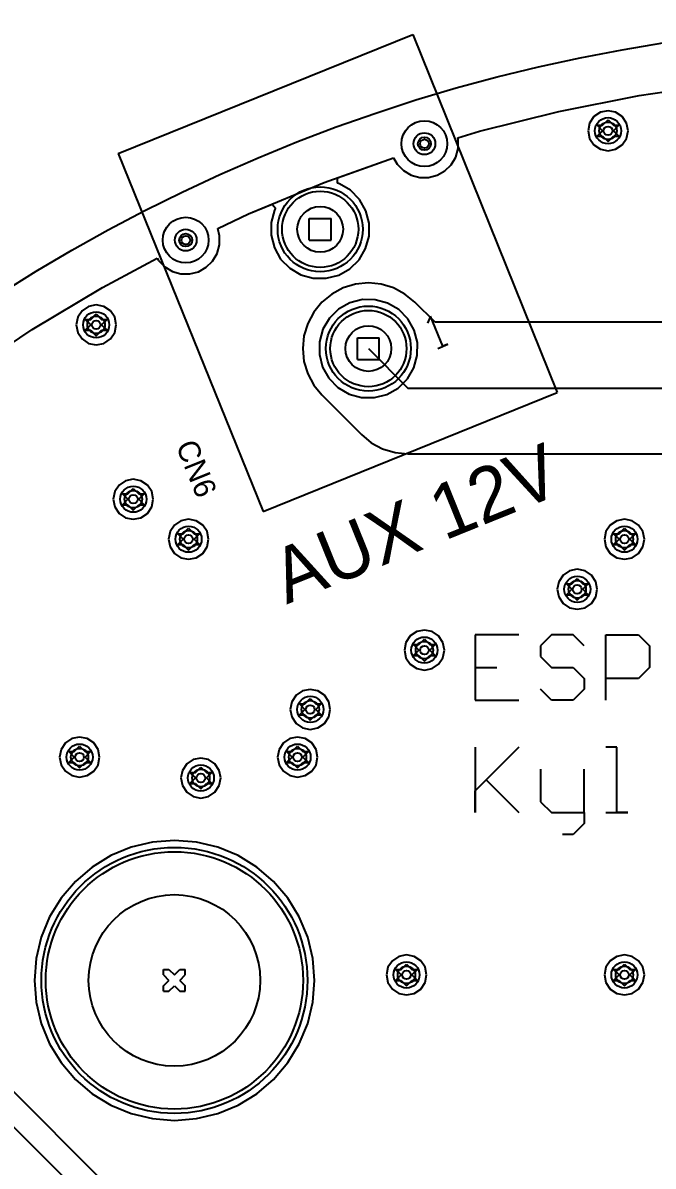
# Model space of a CAD drawing. Header units: millimetres. Extents: x 7.3 to 18.4, y 2.4 to 9.4.
# Drawn here: x 8.548 to 9.126, y 4.624 to 5.674 of the extents above; entities that cross this region are included whole.
import ezdxf

# ---------------------------------------------------------------- set-up
doc = ezdxf.new("R2010")
doc.units = ezdxf.units.MM
doc.header["$MEASUREMENT"] = 0
for name, color, linetype in [('BottomLayer', 5, 'Continuous'), ('BottomSolder', 6, 'Continuous'), ('DrillDrawing', 1, 'Continuous'), ('Mechanical1', 6, 'Continuous'), ('MidLayer1', 16, 'Continuous'), ('MidLayer2', 76, 'Continuous'), ('MultiLayer', 9, 'Continuous'), ('PadHoleLayer', 156, 'Continuous'), ('TopLayer', 1, 'Continuous'), ('TopOverlay', 2, 'Continuous'), ('TopSolder', 216, 'Continuous'), ('ViaHoleLayer', 16, 'Continuous')]:
    doc.layers.add(name, color=color, linetype=linetype)

msp = doc.modelspace()

# ---------------------------------------------------------------- linework, layer by layer
at = {"layer": 'BottomLayer'}
for p, q in [((9.1135, 5.6074), (9.1877, 5.6184)), ((9.0398, 5.5927), (9.1135, 5.6074)), ((8.967, 5.5745), (9.0398, 5.5927)), ((8.947, 5.5684), (8.967, 5.5745)), ((8.9474, 5.5669), (8.947, 5.5684)), ((8.9474, 5.5587), (8.9474, 5.5669)), ((8.9452, 5.5508), (8.9474, 5.5587)), ((8.8244, 5.5274), (8.8881, 5.5502)), ((8.8881, 5.5502), (8.8914, 5.5442)), ((8.8914, 5.5442), (8.8972, 5.5384)), ((8.9352, 5.5381), (8.941, 5.5438)), ((8.941, 5.5438), (8.9452, 5.5508)), ((8.8972, 5.5384), (8.9042, 5.5343)), ((8.9042, 5.5343), (8.9121, 5.5321)), ((8.9121, 5.5321), (8.9202, 5.532)), ((8.9202, 5.532), (8.9281, 5.5341)), ((8.9281, 5.5341), (8.9352, 5.5381)), ((8.755, 5.4986), (8.8244, 5.5274)), ((8.7267, 5.4852), (8.755, 5.4986)), ((8.7284, 5.4784), (8.7267, 5.4852)), ((8.7262, 5.4624), (8.7283, 5.4702)), ((8.7283, 5.4702), (8.7284, 5.4784)), ((8.6209, 5.4311), (8.6712, 5.458)), ((8.6712, 5.458), (8.6724, 5.4558)), ((8.722, 5.4553), (8.7262, 5.4624)), ((8.6724, 5.4558), (8.6781, 5.4499)), ((8.6781, 5.4499), (8.6852, 5.4458)), ((8.7091, 5.4456), (8.7162, 5.4496)), ((8.7162, 5.4496), (8.722, 5.4553)), ((8.6852, 5.4458), (8.693, 5.4436)), ((8.693, 5.4436), (8.7012, 5.4435)), ((8.7012, 5.4435), (8.7091, 5.4456)), ((8.5565, 5.3925), (8.6209, 5.4311)), ((8.848, 5.4171), (8.8377, 5.4112)), ((8.8595, 5.42), (8.848, 5.4171)), ((8.8713, 5.4199), (8.8595, 5.42)), ((8.8827, 5.4168), (8.8713, 5.4199)), ((8.8929, 5.4108), (8.8827, 5.4168)), ((8.8377, 5.4112), (8.8292, 5.4029)), ((8.9012, 5.4023), (8.8929, 5.4108)), ((8.8292, 5.4029), (8.8232, 5.3927)), ((8.9071, 5.392), (8.9012, 5.4023)), ((8.4941, 5.3508), (8.5565, 5.3925)), ((8.8232, 5.3927), (8.8201, 5.3813)), ((8.9101, 5.3805), (8.9071, 5.392)), ((8.8201, 5.3813), (8.82, 5.3695)), ((8.9099, 5.3687), (8.9101, 5.3805)), ((8.82, 5.3695), (8.8229, 5.358)), ((8.9068, 5.3573), (8.9099, 5.3687)), ((8.8229, 5.358), (8.8288, 5.3477)), ((8.9008, 5.3471), (8.9068, 5.3573)), ((8.8288, 5.3477), (8.8371, 5.3392)), ((8.8923, 5.3388), (8.9008, 5.3471)), ((8.8371, 5.3392), (8.8473, 5.3332)), ((8.8473, 5.3332), (8.8587, 5.3301)), ((8.8705, 5.33), (8.882, 5.3329)), ((8.882, 5.3329), (8.8923, 5.3388)), ((8.8587, 5.3301), (8.8705, 5.33)), ((8.687, 4.9235), (8.6669, 4.9219)), ((8.7072, 4.9219), (8.687, 4.9235)), ((8.6473, 4.9172), (8.6287, 4.9095)), ((8.6669, 4.9219), (8.6473, 4.9172)), ((8.7268, 4.9172), (8.7072, 4.9219)), ((8.7454, 4.9095), (8.7268, 4.9172)), ((8.6287, 4.9095), (8.6115, 4.899)), ((8.7626, 4.899), (8.7454, 4.9095)), ((8.6115, 4.899), (8.5962, 4.8859)), ((8.7779, 4.8859), (8.7626, 4.899)), ((8.5962, 4.8859), (8.5831, 4.8705)), ((8.791, 4.8705), (8.7779, 4.8859)), ((8.5831, 4.8705), (8.5725, 4.8533)), ((8.8015, 4.8533), (8.791, 4.8705)), ((8.5725, 4.8533), (8.5648, 4.8347)), ((8.8093, 4.8347), (8.8015, 4.8533)), ((8.5648, 4.8347), (8.5601, 4.8151)), ((8.814, 4.8151), (8.8093, 4.8347)), ((8.5601, 4.8151), (8.5585, 4.795)), ((8.8156, 4.795), (8.814, 4.8151)), ((8.5585, 4.795), (8.5601, 4.7749)), ((8.814, 4.7749), (8.8156, 4.795)), ((8.5601, 4.7749), (8.5648, 4.7553)), ((8.8093, 4.7553), (8.814, 4.7749)), ((8.5648, 4.7553), (8.5725, 4.7367)), ((8.8015, 4.7367), (8.8093, 4.7553)), ((8.5725, 4.7367), (8.5831, 4.7195)), ((8.791, 4.7195), (8.8015, 4.7367)), ((8.5831, 4.7195), (8.5962, 4.7041)), ((8.7779, 4.7041), (8.791, 4.7195)), ((8.5962, 4.7041), (8.6115, 4.691)), ((8.7626, 4.691), (8.7779, 4.7041)), ((8.6115, 4.691), (8.6287, 4.6805)), ((8.7454, 4.6805), (8.7626, 4.691)), ((8.6287, 4.6805), (8.6473, 4.6728)), ((8.6473, 4.6728), (8.6669, 4.6681)), ((8.7072, 4.6681), (8.7268, 4.6728)), ((8.7268, 4.6728), (8.7454, 4.6805)), ((8.6669, 4.6681), (8.687, 4.6665)), ((8.687, 4.6665), (8.7072, 4.6681))]:
    msp.add_line(p, q, dxfattribs=at)
for centre, radius in [((9.0849, 5.575), 0.008), ((8.8208, 5.4845), 0.035), ((8.865, 5.375), 0.035), ((8.6152, 5.3968), 0.008), ((8.6493, 5.2367), 0.008), ((8.7, 5.2), 0.008), ((9.1, 5.2), 0.008), ((9.0567, 5.154), 0.008), ((8.9164, 5.0982), 0.008), ((8.8117, 5.0438), 0.008), ((8.6, 5), 0.008), ((8.8, 5), 0.008), ((8.7113, 4.9808), 0.008), ((8.687, 4.795), 0.1181), ((8.9, 4.8), 0.008), ((9.1, 4.8), 0.008)]:
    msp.add_circle(centre, radius, dxfattribs=at)
at = {"layer": 'BottomSolder'}
for centre, radius in [((9.0849, 5.575), 0.012), ((8.9164, 5.5631), 0.004), ((8.8208, 5.4845), 0.039), ((8.6974, 5.4746), 0.004), ((8.6152, 5.3968), 0.012), ((8.865, 5.375), 0.039), ((8.6493, 5.2367), 0.012), ((8.7, 5.2), 0.012), ((9.1, 5.2), 0.012), ((9.0567, 5.154), 0.012), ((8.9164, 5.0982), 0.012), ((8.8117, 5.0438), 0.012), ((8.6, 5), 0.012), ((8.8, 5), 0.012), ((8.7113, 4.9808), 0.012), ((8.687, 4.795), 0.1221), ((8.9, 4.8), 0.012), ((9.1, 4.8), 0.012)]:
    msp.add_circle(centre, radius, dxfattribs=at)
at = {"layer": 'DrillDrawing'}
for p, q in [((9.0799, 5.58), (9.0849, 5.585)), ((9.0849, 5.585), (9.0899, 5.58)), ((9.0749, 5.58), (9.0799, 5.575)), ((9.0749, 5.58), (9.0799, 5.58)), ((9.0749, 5.57), (9.0799, 5.575)), ((9.0899, 5.58), (9.0949, 5.58)), ((9.0899, 5.575), (9.0949, 5.58)), ((9.0899, 5.575), (9.0949, 5.57)), ((9.0749, 5.57), (9.0799, 5.57)), ((9.0799, 5.57), (9.0849, 5.565)), ((9.0849, 5.565), (9.0899, 5.57)), ((9.0899, 5.57), (9.0949, 5.57)), ((8.8108, 5.4945), (8.8308, 5.4945)), ((8.8108, 5.4745), (8.8108, 5.4945)), ((8.8308, 5.4745), (8.8308, 5.4945)), ((8.8108, 5.4745), (8.8308, 5.4745)), ((8.6102, 5.4018), (8.6152, 5.4068)), ((8.6152, 5.4068), (8.6202, 5.4018)), ((8.6052, 5.4018), (8.6102, 5.3968)), ((8.6052, 5.4018), (8.6102, 5.4018)), ((8.6052, 5.3918), (8.6102, 5.3968)), ((8.6202, 5.4018), (8.6252, 5.4018)), ((8.6202, 5.3968), (8.6252, 5.4018)), ((8.6202, 5.3968), (8.6252, 5.3918)), ((8.6052, 5.3918), (8.6102, 5.3918)), ((8.6102, 5.3918), (8.6152, 5.3868)), ((8.6152, 5.3868), (8.6202, 5.3918)), ((8.6202, 5.3918), (8.6252, 5.3918)), ((8.855, 5.385), (8.875, 5.385)), ((8.855, 5.365), (8.855, 5.385)), ((8.875, 5.365), (8.875, 5.385)), ((8.855, 5.365), (8.875, 5.365)), ((8.6393, 5.2417), (8.6443, 5.2367)), ((8.6393, 5.2417), (8.6443, 5.2417)), ((8.6443, 5.2417), (8.6493, 5.2467)), ((8.6493, 5.2467), (8.6543, 5.2417)), ((8.6543, 5.2417), (8.6593, 5.2417)), ((8.6543, 5.2367), (8.6593, 5.2417)), ((8.6393, 5.2317), (8.6443, 5.2367)), ((8.6393, 5.2317), (8.6443, 5.2317)), ((8.6443, 5.2317), (8.6493, 5.2267)), ((8.6493, 5.2267), (8.6543, 5.2317)), ((8.6543, 5.2367), (8.6593, 5.2317)), ((8.6543, 5.2317), (8.6593, 5.2317)), ((8.695, 5.205), (8.7, 5.21)), ((8.7, 5.21), (8.705, 5.205)), ((9.095, 5.205), (9.1, 5.21)), ((9.1, 5.21), (9.105, 5.205)), ((8.69, 5.205), (8.695, 5.2)), ((8.69, 5.205), (8.695, 5.205)), ((8.69, 5.195), (8.695, 5.2)), ((8.705, 5.205), (8.71, 5.205)), ((8.705, 5.2), (8.71, 5.205)), ((8.705, 5.2), (8.71, 5.195)), ((9.09, 5.205), (9.095, 5.2)), ((9.09, 5.205), (9.095, 5.205)), ((9.09, 5.195), (9.095, 5.2)), ((9.105, 5.205), (9.11, 5.205)), ((9.105, 5.2), (9.11, 5.205)), ((9.105, 5.2), (9.11, 5.195)), ((8.69, 5.195), (8.695, 5.195)), ((8.695, 5.195), (8.7, 5.19)), ((8.7, 5.19), (8.705, 5.195)), ((8.705, 5.195), (8.71, 5.195)), ((9.09, 5.195), (9.095, 5.195)), ((9.095, 5.195), (9.1, 5.19)), ((9.1, 5.19), (9.105, 5.195)), ((9.105, 5.195), (9.11, 5.195)), ((9.0517, 5.159), (9.0567, 5.164)), ((9.0567, 5.164), (9.0617, 5.159)), ((9.0467, 5.159), (9.0517, 5.154)), ((9.0467, 5.159), (9.0517, 5.159)), ((9.0467, 5.149), (9.0517, 5.154)), ((9.0617, 5.159), (9.0667, 5.159)), ((9.0617, 5.154), (9.0667, 5.159)), ((9.0617, 5.154), (9.0667, 5.149)), ((9.0467, 5.149), (9.0517, 5.149)), ((9.0517, 5.149), (9.0567, 5.144)), ((9.0567, 5.144), (9.0617, 5.149)), ((9.0617, 5.149), (9.0667, 5.149)), ((8.9064, 5.1032), (8.9114, 5.0982)), ((8.9064, 5.1032), (8.9114, 5.1032)), ((8.9114, 5.1032), (8.9164, 5.1082)), ((8.9164, 5.1082), (8.9214, 5.1032)), ((8.9214, 5.1032), (8.9264, 5.1032)), ((8.9214, 5.0982), (8.9264, 5.1032)), ((8.9064, 5.0932), (8.9114, 5.0982)), ((8.9064, 5.0932), (8.9114, 5.0932)), ((8.9114, 5.0932), (8.9164, 5.0882)), ((8.9164, 5.0882), (8.9214, 5.0932)), ((8.9214, 5.0982), (8.9264, 5.0932)), ((8.9214, 5.0932), (8.9264, 5.0932)), ((8.8017, 5.0488), (8.8067, 5.0438)), ((8.8017, 5.0488), (8.8067, 5.0488)), ((8.8067, 5.0488), (8.8117, 5.0538)), ((8.8117, 5.0538), (8.8167, 5.0488)), ((8.8167, 5.0488), (8.8217, 5.0488)), ((8.8167, 5.0438), (8.8217, 5.0488)), ((8.8017, 5.0388), (8.8067, 5.0438)), ((8.8017, 5.0388), (8.8067, 5.0388)), ((8.8067, 5.0388), (8.8117, 5.0338)), ((8.8117, 5.0338), (8.8167, 5.0388)), ((8.8167, 5.0438), (8.8217, 5.0388)), ((8.8167, 5.0388), (8.8217, 5.0388)), ((8.595, 5.005), (8.6, 5.01)), ((8.6, 5.01), (8.605, 5.005)), ((8.795, 5.005), (8.8, 5.01)), ((8.8, 5.01), (8.805, 5.005)), ((8.59, 5.005), (8.595, 5)), ((8.59, 5.005), (8.595, 5.005)), ((8.59, 4.995), (8.595, 5)), ((8.605, 5.005), (8.61, 5.005)), ((8.605, 5), (8.61, 5.005)), ((8.605, 5), (8.61, 4.995)), ((8.79, 5.005), (8.795, 5)), ((8.79, 5.005), (8.795, 5.005)), ((8.79, 4.995), (8.795, 5)), ((8.805, 5.005), (8.81, 5.005)), ((8.805, 5), (8.81, 5.005)), ((8.805, 5), (8.81, 4.995)), ((8.59, 4.995), (8.595, 4.995)), ((8.595, 4.995), (8.6, 4.99)), ((8.6, 4.99), (8.605, 4.995)), ((8.605, 4.995), (8.61, 4.995)), ((8.7013, 4.9858), (8.7063, 4.9808)), ((8.7013, 4.9858), (8.7063, 4.9858)), ((8.7063, 4.9858), (8.7113, 4.9908)), ((8.7113, 4.9908), (8.7163, 4.9858)), ((8.7163, 4.9858), (8.7213, 4.9858)), ((8.7163, 4.9808), (8.7213, 4.9858)), ((8.79, 4.995), (8.795, 4.995)), ((8.795, 4.995), (8.8, 4.99)), ((8.8, 4.99), (8.805, 4.995)), ((8.805, 4.995), (8.81, 4.995)), ((8.7013, 4.9758), (8.7063, 4.9808)), ((8.7013, 4.9758), (8.7063, 4.9758)), ((8.7063, 4.9758), (8.7113, 4.9708)), ((8.7113, 4.9708), (8.7163, 4.9758)), ((8.7163, 4.9808), (8.7213, 4.9758)), ((8.7163, 4.9758), (8.7213, 4.9758)), ((8.895, 4.805), (8.9, 4.81)), ((8.9, 4.81), (8.905, 4.805)), ((9.095, 4.805), (9.1, 4.81)), ((9.1, 4.81), (9.105, 4.805)), ((8.677, 4.8), (8.677, 4.805)), ((8.677, 4.805), (8.682, 4.805)), ((8.677, 4.8), (8.682, 4.795)), ((8.682, 4.805), (8.687, 4.8)), ((8.687, 4.8), (8.692, 4.805)), ((8.692, 4.805), (8.697, 4.805)), ((8.692, 4.795), (8.697, 4.8)), ((8.697, 4.8), (8.697, 4.805)), ((8.89, 4.805), (8.895, 4.8)), ((8.89, 4.805), (8.895, 4.805)), ((8.89, 4.795), (8.895, 4.8)), ((8.905, 4.805), (8.91, 4.805)), ((8.905, 4.8), (8.91, 4.805)), ((8.905, 4.8), (8.91, 4.795)), ((9.09, 4.805), (9.095, 4.8)), ((9.09, 4.805), (9.095, 4.805)), ((9.09, 4.795), (9.095, 4.8)), ((9.105, 4.805), (9.11, 4.805)), ((9.105, 4.8), (9.11, 4.805)), ((9.105, 4.8), (9.11, 4.795)), ((8.677, 4.79), (8.682, 4.795)), ((8.677, 4.785), (8.677, 4.79)), ((8.682, 4.785), (8.687, 4.79)), ((8.687, 4.79), (8.692, 4.785)), ((8.692, 4.795), (8.697, 4.79)), ((8.697, 4.785), (8.697, 4.79)), ((8.89, 4.795), (8.895, 4.795)), ((8.895, 4.795), (8.9, 4.79)), ((8.9, 4.79), (8.905, 4.795)), ((8.905, 4.795), (8.91, 4.795)), ((9.09, 4.795), (9.095, 4.795)), ((9.095, 4.795), (9.1, 4.79)), ((9.1, 4.79), (9.105, 4.795)), ((9.105, 4.795), (9.11, 4.795)), ((8.677, 4.785), (8.682, 4.785)), ((8.692, 4.785), (8.697, 4.785))]:
    msp.add_line(p, q, dxfattribs=at)
for centre, radius in [((8.9164, 5.5631), 0.01), ((8.9164, 5.5631), 0.006), ((8.6974, 5.4746), 0.01), ((8.6974, 5.4746), 0.006)]:
    msp.add_circle(centre, radius, dxfattribs=at)
at = {"layer": 'Mechanical1'}
msp.add_circle((9.3768, 4.0992), 1.5748, dxfattribs=at)
at = {"layer": 'MidLayer1'}
for p, q in [((9.1135, 5.6074), (9.1877, 5.6184)), ((9.0398, 5.5927), (9.1135, 5.6074)), ((8.967, 5.5745), (9.0398, 5.5927)), ((8.947, 5.5684), (8.967, 5.5745)), ((8.9474, 5.5669), (8.947, 5.5684)), ((8.9474, 5.5587), (8.9474, 5.5669)), ((8.9452, 5.5508), (8.9474, 5.5587)), ((8.8244, 5.5274), (8.8881, 5.5502)), ((8.8881, 5.5502), (8.8914, 5.5442)), ((8.8914, 5.5442), (8.8972, 5.5384)), ((8.9352, 5.5381), (8.941, 5.5438)), ((8.941, 5.5438), (8.9452, 5.5508)), ((8.8972, 5.5384), (8.9042, 5.5343)), ((8.9042, 5.5343), (8.9121, 5.5321)), ((8.9121, 5.5321), (8.9202, 5.532)), ((8.9202, 5.532), (8.9281, 5.5341)), ((8.9281, 5.5341), (8.9352, 5.5381)), ((8.755, 5.4986), (8.8244, 5.5274)), ((8.7267, 5.4852), (8.755, 5.4986)), ((8.7284, 5.4784), (8.7267, 5.4852)), ((8.7262, 5.4624), (8.7283, 5.4702)), ((8.7283, 5.4702), (8.7284, 5.4784)), ((8.6209, 5.4311), (8.6712, 5.458)), ((8.6712, 5.458), (8.6724, 5.4558)), ((8.722, 5.4553), (8.7262, 5.4624)), ((8.6724, 5.4558), (8.6781, 5.4499)), ((8.6781, 5.4499), (8.6852, 5.4458)), ((8.7091, 5.4456), (8.7162, 5.4496)), ((8.7162, 5.4496), (8.722, 5.4553)), ((8.6852, 5.4458), (8.693, 5.4436)), ((8.693, 5.4436), (8.7012, 5.4435)), ((8.7012, 5.4435), (8.7091, 5.4456)), ((8.5565, 5.3925), (8.6209, 5.4311)), ((8.848, 5.4171), (8.8377, 5.4112)), ((8.8595, 5.42), (8.848, 5.4171)), ((8.8713, 5.4199), (8.8595, 5.42)), ((8.8827, 5.4168), (8.8713, 5.4199)), ((8.8929, 5.4108), (8.8827, 5.4168)), ((8.8377, 5.4112), (8.8292, 5.4029)), ((8.9012, 5.4023), (8.8929, 5.4108)), ((8.8292, 5.4029), (8.8232, 5.3927)), ((8.9071, 5.392), (8.9012, 5.4023)), ((8.4941, 5.3508), (8.5565, 5.3925)), ((8.8232, 5.3927), (8.8201, 5.3813)), ((8.9101, 5.3805), (8.9071, 5.392)), ((8.8201, 5.3813), (8.82, 5.3695)), ((8.9099, 5.3687), (8.9101, 5.3805)), ((8.82, 5.3695), (8.8229, 5.358)), ((8.9068, 5.3573), (8.9099, 5.3687)), ((8.8229, 5.358), (8.8288, 5.3477)), ((8.9008, 5.3471), (8.9068, 5.3573)), ((8.8288, 5.3477), (8.8371, 5.3392)), ((8.8923, 5.3388), (8.9008, 5.3471)), ((8.8371, 5.3392), (8.8473, 5.3332)), ((8.8473, 5.3332), (8.8587, 5.3301)), ((8.8705, 5.33), (8.882, 5.3329)), ((8.882, 5.3329), (8.8923, 5.3388)), ((8.8587, 5.3301), (8.8705, 5.33)), ((8.687, 4.9235), (8.6669, 4.9219)), ((8.7072, 4.9219), (8.687, 4.9235)), ((8.6473, 4.9172), (8.6287, 4.9095)), ((8.6669, 4.9219), (8.6473, 4.9172)), ((8.7268, 4.9172), (8.7072, 4.9219)), ((8.7454, 4.9095), (8.7268, 4.9172)), ((8.6287, 4.9095), (8.6115, 4.899)), ((8.7626, 4.899), (8.7454, 4.9095)), ((8.6115, 4.899), (8.5962, 4.8859)), ((8.7779, 4.8859), (8.7626, 4.899)), ((8.5962, 4.8859), (8.5831, 4.8705)), ((8.791, 4.8705), (8.7779, 4.8859)), ((8.5831, 4.8705), (8.5725, 4.8533)), ((8.8015, 4.8533), (8.791, 4.8705)), ((8.5725, 4.8533), (8.5648, 4.8347)), ((8.8093, 4.8347), (8.8015, 4.8533)), ((8.5648, 4.8347), (8.5601, 4.8151)), ((8.814, 4.8151), (8.8093, 4.8347)), ((8.5601, 4.8151), (8.5585, 4.795)), ((8.8156, 4.795), (8.814, 4.8151)), ((8.5585, 4.795), (8.5601, 4.7749)), ((8.814, 4.7749), (8.8156, 4.795)), ((8.5601, 4.7749), (8.5648, 4.7553)), ((8.8093, 4.7553), (8.814, 4.7749)), ((8.5648, 4.7553), (8.5725, 4.7367)), ((8.8015, 4.7367), (8.8093, 4.7553)), ((8.5725, 4.7367), (8.5831, 4.7195)), ((8.791, 4.7195), (8.8015, 4.7367)), ((8.5831, 4.7195), (8.5962, 4.7041)), ((8.7779, 4.7041), (8.791, 4.7195)), ((8.5962, 4.7041), (8.6115, 4.691)), ((8.7626, 4.691), (8.7779, 4.7041)), ((8.6115, 4.691), (8.6287, 4.6805)), ((8.7454, 4.6805), (8.7626, 4.691)), ((8.6287, 4.6805), (8.6473, 4.6728)), ((8.6473, 4.6728), (8.6669, 4.6681)), ((8.7072, 4.6681), (8.7268, 4.6728)), ((8.7268, 4.6728), (8.7454, 4.6805)), ((8.6669, 4.6681), (8.687, 4.6665)), ((8.687, 4.6665), (8.7072, 4.6681))]:
    msp.add_line(p, q, dxfattribs=at)
for centre, radius in [((9.0849, 5.575), 0.008), ((8.8208, 5.4845), 0.035), ((8.865, 5.375), 0.035), ((8.6152, 5.3968), 0.008), ((8.6493, 5.2367), 0.008), ((8.7, 5.2), 0.008), ((9.1, 5.2), 0.008), ((9.0567, 5.154), 0.008), ((8.9164, 5.0982), 0.008), ((8.8117, 5.0438), 0.008), ((8.6, 5), 0.008), ((8.8, 5), 0.008), ((8.7113, 4.9808), 0.008), ((8.687, 4.795), 0.1181), ((8.9, 4.8), 0.008), ((9.1, 4.8), 0.008)]:
    msp.add_circle(centre, radius, dxfattribs=at)
at = {"layer": 'MidLayer2'}
for p, q in [((9.1135, 5.6074), (9.1877, 5.6184)), ((9.0398, 5.5927), (9.1135, 5.6074)), ((8.967, 5.5745), (9.0398, 5.5927)), ((9.0719, 5.588), (9.068, 5.582)), ((9.0779, 5.592), (9.0719, 5.588)), ((9.0849, 5.5934), (9.0779, 5.592)), ((9.0919, 5.592), (9.0849, 5.5934)), ((9.0979, 5.588), (9.0919, 5.592)), ((9.1019, 5.582), (9.0979, 5.588)), ((8.947, 5.5684), (8.967, 5.5745)), ((9.068, 5.582), (9.0666, 5.575)), ((9.0666, 5.575), (9.068, 5.568)), ((9.1033, 5.575), (9.1019, 5.582)), ((9.1019, 5.568), (9.1033, 5.575)), ((8.9474, 5.5669), (8.947, 5.5684)), ((8.9474, 5.5587), (8.9474, 5.5669)), ((9.068, 5.568), (9.0719, 5.562)), ((9.0979, 5.562), (9.1019, 5.568)), ((8.9452, 5.5508), (8.9474, 5.5587)), ((9.0719, 5.562), (9.0779, 5.558)), ((9.0779, 5.558), (9.0849, 5.5566)), ((9.0849, 5.5566), (9.0919, 5.558)), ((9.0919, 5.558), (9.0979, 5.562)), ((8.8367, 5.5317), (8.8881, 5.5502)), ((8.8881, 5.5502), (8.8914, 5.5442)), ((8.8914, 5.5442), (8.8972, 5.5384)), ((8.9352, 5.5381), (8.941, 5.5438)), ((8.941, 5.5438), (8.9452, 5.5508)), ((8.8368, 5.5267), (8.8367, 5.5317)), ((8.8972, 5.5384), (8.9042, 5.5343)), ((8.9042, 5.5343), (8.9121, 5.5321)), ((8.9121, 5.5321), (8.9202, 5.532)), ((8.9202, 5.532), (8.9281, 5.5341)), ((8.9281, 5.5341), (8.9352, 5.5381)), ((8.8385, 5.5263), (8.8368, 5.5267)), ((8.8487, 5.5203), (8.8385, 5.5263)), ((8.857, 5.5118), (8.8487, 5.5203)), ((8.8628, 5.5015), (8.857, 5.5118)), ((8.755, 5.4986), (8.7766, 5.5076)), ((8.779, 5.5022), (8.7758, 5.4908)), ((8.7766, 5.5076), (8.7799, 5.5038)), ((8.7799, 5.5038), (8.779, 5.5022)), ((8.8658, 5.49), (8.8628, 5.5015)), ((8.7267, 5.4852), (8.755, 5.4986)), ((8.7758, 5.4908), (8.7757, 5.479)), ((8.8657, 5.4782), (8.8658, 5.49)), ((8.7284, 5.4784), (8.7267, 5.4852)), ((8.7757, 5.479), (8.7787, 5.4675)), ((8.7262, 5.4624), (8.7283, 5.4702)), ((8.7283, 5.4702), (8.7284, 5.4784)), ((8.8625, 5.4668), (8.8657, 5.4782)), ((8.6209, 5.4311), (8.6712, 5.458)), ((8.6712, 5.458), (8.6724, 5.4558)), ((8.722, 5.4553), (8.7262, 5.4624)), ((8.7787, 5.4675), (8.7845, 5.4572)), ((8.8565, 5.4566), (8.8625, 5.4668)), ((8.6724, 5.4558), (8.6781, 5.4499)), ((8.6781, 5.4499), (8.6852, 5.4458)), ((8.7091, 5.4456), (8.7162, 5.4496)), ((8.7162, 5.4496), (8.722, 5.4553)), ((8.7845, 5.4572), (8.7928, 5.4487)), ((8.7928, 5.4487), (8.803, 5.4427)), ((8.8378, 5.4424), (8.8481, 5.4483)), ((8.8481, 5.4483), (8.8565, 5.4566)), ((8.6852, 5.4458), (8.693, 5.4436)), ((8.693, 5.4436), (8.7012, 5.4435)), ((8.7012, 5.4435), (8.7091, 5.4456)), ((8.803, 5.4427), (8.8144, 5.4396)), ((8.8144, 5.4396), (8.8263, 5.4395)), ((8.8263, 5.4395), (8.8378, 5.4424)), ((8.5565, 5.3925), (8.6209, 5.4311)), ((8.848, 5.4171), (8.8377, 5.4112)), ((8.8595, 5.42), (8.848, 5.4171)), ((8.8713, 5.4199), (8.8595, 5.42)), ((8.8827, 5.4168), (8.8713, 5.4199)), ((8.8929, 5.4108), (8.8827, 5.4168)), ((8.6023, 5.4098), (8.5983, 5.4038)), ((8.6082, 5.4137), (8.6023, 5.4098)), ((8.6152, 5.4151), (8.6082, 5.4137)), ((8.6223, 5.4137), (8.6152, 5.4151)), ((8.6282, 5.4098), (8.6223, 5.4137)), ((8.6322, 5.4038), (8.6282, 5.4098)), ((8.8377, 5.4112), (8.8292, 5.4029)), ((8.9012, 5.4023), (8.8929, 5.4108)), ((8.5983, 5.4038), (8.5969, 5.3968)), ((8.5969, 5.3968), (8.5983, 5.3898)), ((8.6336, 5.3968), (8.6322, 5.4038)), ((8.6322, 5.3898), (8.6336, 5.3968)), ((8.8292, 5.4029), (8.8232, 5.3927)), ((8.9071, 5.392), (8.9012, 5.4023)), ((8.4941, 5.3508), (8.5565, 5.3925)), ((8.5983, 5.3898), (8.6023, 5.3838)), ((8.6282, 5.3838), (8.6322, 5.3898)), ((8.8232, 5.3927), (8.8201, 5.3813)), ((8.9101, 5.3805), (8.9071, 5.392)), ((8.6023, 5.3838), (8.6082, 5.3798)), ((8.6082, 5.3798), (8.6152, 5.3784)), ((8.6152, 5.3784), (8.6223, 5.3798)), ((8.6223, 5.3798), (8.6282, 5.3838)), ((8.8201, 5.3813), (8.82, 5.3695)), ((8.9099, 5.3687), (8.9101, 5.3805)), ((8.82, 5.3695), (8.8229, 5.358)), ((8.9068, 5.3573), (8.9099, 5.3687)), ((8.8229, 5.358), (8.8288, 5.3477)), ((8.9008, 5.3471), (8.9068, 5.3573)), ((8.8288, 5.3477), (8.8371, 5.3392)), ((8.8923, 5.3388), (8.9008, 5.3471)), ((8.8371, 5.3392), (8.8473, 5.3332)), ((8.8473, 5.3332), (8.8587, 5.3301)), ((8.8705, 5.33), (8.882, 5.3329)), ((8.882, 5.3329), (8.8923, 5.3388)), ((8.8587, 5.3301), (8.8705, 5.33)), ((8.6363, 5.2497), (8.6323, 5.2437)), ((8.6422, 5.2536), (8.6363, 5.2497)), ((8.6493, 5.255), (8.6422, 5.2536)), ((8.6563, 5.2536), (8.6493, 5.255)), ((8.6622, 5.2497), (8.6563, 5.2536)), ((8.6662, 5.2437), (8.6622, 5.2497)), ((8.6323, 5.2437), (8.6309, 5.2367)), ((8.6676, 5.2367), (8.6662, 5.2437)), ((8.6309, 5.2367), (8.6323, 5.2297)), ((8.6323, 5.2297), (8.6363, 5.2237)), ((8.6622, 5.2237), (8.6662, 5.2297)), ((8.6662, 5.2297), (8.6676, 5.2367)), ((8.6363, 5.2237), (8.6422, 5.2197)), ((8.6422, 5.2197), (8.6493, 5.2183)), ((8.6493, 5.2183), (8.6563, 5.2197)), ((8.6563, 5.2197), (8.6622, 5.2237)), ((8.693, 5.217), (8.687, 5.213)), ((8.7, 5.2184), (8.693, 5.217)), ((8.707, 5.217), (8.7, 5.2184)), ((8.713, 5.213), (8.707, 5.217)), ((9.093, 5.217), (9.087, 5.213)), ((9.1, 5.2184), (9.093, 5.217)), ((9.107, 5.217), (9.1, 5.2184)), ((9.113, 5.213), (9.107, 5.217)), ((8.683, 5.207), (8.6816, 5.2)), ((8.687, 5.213), (8.683, 5.207)), ((8.717, 5.207), (8.713, 5.213)), ((8.7184, 5.2), (8.717, 5.207)), ((9.083, 5.207), (9.0816, 5.2)), ((9.087, 5.213), (9.083, 5.207)), ((9.117, 5.207), (9.113, 5.213)), ((9.1184, 5.2), (9.117, 5.207)), ((8.6816, 5.2), (8.683, 5.193)), ((8.717, 5.193), (8.7184, 5.2)), ((9.0816, 5.2), (9.083, 5.193)), ((9.117, 5.193), (9.1184, 5.2)), ((8.683, 5.193), (8.687, 5.187)), ((8.687, 5.187), (8.693, 5.183)), ((8.707, 5.183), (8.713, 5.187)), ((8.713, 5.187), (8.717, 5.193)), ((9.083, 5.193), (9.087, 5.187)), ((9.087, 5.187), (9.093, 5.183)), ((9.107, 5.183), (9.113, 5.187)), ((9.113, 5.187), (9.117, 5.193)), ((8.693, 5.183), (8.7, 5.1816)), ((8.7, 5.1816), (8.707, 5.183)), ((9.093, 5.183), (9.1, 5.1816)), ((9.1, 5.1816), (9.107, 5.183)), ((9.0438, 5.167), (9.0398, 5.161)), ((9.0497, 5.171), (9.0438, 5.167)), ((9.0567, 5.1724), (9.0497, 5.171)), ((9.0638, 5.171), (9.0567, 5.1724)), ((9.0697, 5.167), (9.0638, 5.171)), ((9.0737, 5.161), (9.0697, 5.167)), ((9.0398, 5.161), (9.0384, 5.154)), ((9.0384, 5.154), (9.0398, 5.147)), ((9.0751, 5.154), (9.0737, 5.161)), ((9.0737, 5.147), (9.0751, 5.154)), ((9.0398, 5.147), (9.0438, 5.141)), ((9.0697, 5.141), (9.0737, 5.147)), ((9.0438, 5.141), (9.0497, 5.1371)), ((9.0497, 5.1371), (9.0567, 5.1357)), ((9.0567, 5.1357), (9.0638, 5.1371)), ((9.0638, 5.1371), (9.0697, 5.141)), ((8.9034, 5.1112), (8.8994, 5.1052)), ((8.9094, 5.1152), (8.9034, 5.1112)), ((8.9164, 5.1166), (8.9094, 5.1152)), ((8.9234, 5.1152), (8.9164, 5.1166)), ((8.9294, 5.1112), (8.9234, 5.1152)), ((8.9334, 5.1052), (8.9294, 5.1112)), ((8.8994, 5.1052), (8.8981, 5.0982)), ((8.9348, 5.0982), (8.9334, 5.1052)), ((8.8981, 5.0982), (8.8994, 5.0912)), ((8.8994, 5.0912), (8.9034, 5.0852)), ((8.9294, 5.0852), (8.9334, 5.0912)), ((8.9334, 5.0912), (8.9348, 5.0982)), ((8.9034, 5.0852), (8.9094, 5.0813)), ((8.9094, 5.0813), (8.9164, 5.0799)), ((8.9164, 5.0799), (8.9234, 5.0813)), ((8.9234, 5.0813), (8.9294, 5.0852)), ((8.8046, 5.0607), (8.7987, 5.0568)), ((8.8117, 5.0621), (8.8046, 5.0607)), ((8.8187, 5.0607), (8.8117, 5.0621)), ((8.8246, 5.0568), (8.8187, 5.0607)), ((8.7947, 5.0508), (8.7933, 5.0438)), ((8.7987, 5.0568), (8.7947, 5.0508)), ((8.8286, 5.0508), (8.8246, 5.0568)), ((8.83, 5.0438), (8.8286, 5.0508)), ((8.7933, 5.0438), (8.7947, 5.0368)), ((8.8286, 5.0368), (8.83, 5.0438)), ((8.7947, 5.0368), (8.7987, 5.0308)), ((8.7987, 5.0308), (8.8046, 5.0268)), ((8.8187, 5.0268), (8.8246, 5.0308)), ((8.8246, 5.0308), (8.8286, 5.0368)), ((8.593, 5.017), (8.587, 5.013)), ((8.6, 5.0184), (8.593, 5.017)), ((8.607, 5.017), (8.6, 5.0184)), ((8.613, 5.013), (8.607, 5.017)), ((8.793, 5.017), (8.787, 5.013)), ((8.8, 5.0184), (8.793, 5.017)), ((8.807, 5.017), (8.8, 5.0184)), ((8.8046, 5.0268), (8.8117, 5.0254)), ((8.813, 5.013), (8.807, 5.017)), ((8.8117, 5.0254), (8.8187, 5.0268)), ((8.583, 5.007), (8.5816, 5)), ((8.587, 5.013), (8.583, 5.007)), ((8.617, 5.007), (8.613, 5.013)), ((8.6184, 5), (8.617, 5.007)), ((8.783, 5.007), (8.7816, 5)), ((8.787, 5.013), (8.783, 5.007)), ((8.817, 5.007), (8.813, 5.013)), ((8.8184, 5), (8.817, 5.007)), ((8.5816, 5), (8.583, 4.993)), ((8.617, 4.993), (8.6184, 5)), ((8.7042, 4.9977), (8.6983, 4.9938)), ((8.7113, 4.9991), (8.7042, 4.9977)), ((8.7183, 4.9977), (8.7113, 4.9991)), ((8.7242, 4.9938), (8.7183, 4.9977)), ((8.7816, 5), (8.783, 4.993)), ((8.817, 4.993), (8.8184, 5)), ((8.583, 4.993), (8.587, 4.987)), ((8.587, 4.987), (8.593, 4.983)), ((8.607, 4.983), (8.613, 4.987)), ((8.613, 4.987), (8.617, 4.993)), ((8.6943, 4.9878), (8.6929, 4.9808)), ((8.6983, 4.9938), (8.6943, 4.9878)), ((8.7282, 4.9878), (8.7242, 4.9938)), ((8.7296, 4.9808), (8.7282, 4.9878)), ((8.783, 4.993), (8.787, 4.987)), ((8.787, 4.987), (8.793, 4.983)), ((8.807, 4.983), (8.813, 4.987)), ((8.813, 4.987), (8.817, 4.993)), ((8.593, 4.983), (8.6, 4.9816)), ((8.6, 4.9816), (8.607, 4.983)), ((8.6929, 4.9808), (8.6943, 4.9738)), ((8.7282, 4.9738), (8.7296, 4.9808)), ((8.793, 4.983), (8.8, 4.9816)), ((8.8, 4.9816), (8.807, 4.983)), ((8.6943, 4.9738), (8.6983, 4.9678)), ((8.6983, 4.9678), (8.7042, 4.9638)), ((8.7183, 4.9638), (8.7242, 4.9678)), ((8.7242, 4.9678), (8.7282, 4.9738)), ((8.7042, 4.9638), (8.7113, 4.9624)), ((8.7113, 4.9624), (8.7183, 4.9638)), ((8.687, 4.9235), (8.6669, 4.9219)), ((8.7072, 4.9219), (8.687, 4.9235)), ((8.6473, 4.9172), (8.6287, 4.9095)), ((8.6669, 4.9219), (8.6473, 4.9172)), ((8.7268, 4.9172), (8.7072, 4.9219)), ((8.7454, 4.9095), (8.7268, 4.9172)), ((8.6287, 4.9095), (8.6115, 4.899)), ((8.7626, 4.899), (8.7454, 4.9095)), ((8.6115, 4.899), (8.5962, 4.8859)), ((8.7779, 4.8859), (8.7626, 4.899)), ((8.5962, 4.8859), (8.5831, 4.8705)), ((8.791, 4.8705), (8.7779, 4.8859)), ((8.5831, 4.8705), (8.5725, 4.8533)), ((8.8015, 4.8533), (8.791, 4.8705)), ((8.5725, 4.8533), (8.5648, 4.8347)), ((8.8093, 4.8347), (8.8015, 4.8533)), ((8.5648, 4.8347), (8.5601, 4.8151)), ((8.814, 4.8151), (8.8093, 4.8347)), ((8.9, 4.8184), (8.893, 4.817)), ((8.907, 4.817), (8.9, 4.8184)), ((9.1, 4.8184), (9.093, 4.817)), ((9.107, 4.817), (9.1, 4.8184)), ((8.5601, 4.8151), (8.5585, 4.795)), ((8.8156, 4.795), (8.814, 4.8151)), ((8.883, 4.807), (8.8816, 4.8)), ((8.887, 4.813), (8.883, 4.807)), ((8.893, 4.817), (8.887, 4.813)), ((8.913, 4.813), (8.907, 4.817)), ((8.917, 4.807), (8.913, 4.813)), ((8.9184, 4.8), (8.917, 4.807)), ((9.083, 4.807), (9.0816, 4.8)), ((9.087, 4.813), (9.083, 4.807)), ((9.093, 4.817), (9.087, 4.813)), ((9.113, 4.813), (9.107, 4.817)), ((9.117, 4.807), (9.113, 4.813)), ((9.1184, 4.8), (9.117, 4.807)), ((8.8816, 4.8), (8.883, 4.793)), ((8.917, 4.793), (8.9184, 4.8)), ((9.0816, 4.8), (9.083, 4.793)), ((9.117, 4.793), (9.1184, 4.8)), ((8.5585, 4.795), (8.5601, 4.7749)), ((8.814, 4.7749), (8.8156, 4.795)), ((8.883, 4.793), (8.887, 4.787)), ((8.887, 4.787), (8.893, 4.783)), ((8.907, 4.783), (8.913, 4.787)), ((8.913, 4.787), (8.917, 4.793)), ((9.083, 4.793), (9.087, 4.787)), ((9.087, 4.787), (9.093, 4.783)), ((9.107, 4.783), (9.113, 4.787)), ((9.113, 4.787), (9.117, 4.793)), ((8.893, 4.783), (8.9, 4.7816)), ((8.9, 4.7816), (8.907, 4.783)), ((9.093, 4.783), (9.1, 4.7816)), ((9.1, 4.7816), (9.107, 4.783)), ((8.5601, 4.7749), (8.5648, 4.7553)), ((8.8093, 4.7553), (8.814, 4.7749)), ((8.5648, 4.7553), (8.5725, 4.7367)), ((8.8015, 4.7367), (8.8093, 4.7553)), ((8.5725, 4.7367), (8.5831, 4.7195)), ((8.791, 4.7195), (8.8015, 4.7367)), ((8.5831, 4.7195), (8.5962, 4.7041)), ((8.7779, 4.7041), (8.791, 4.7195)), ((8.5962, 4.7041), (8.6115, 4.691)), ((8.7626, 4.691), (8.7779, 4.7041)), ((8.6115, 4.691), (8.6287, 4.6805)), ((8.7454, 4.6805), (8.7626, 4.691)), ((8.6287, 4.6805), (8.6473, 4.6728)), ((8.6473, 4.6728), (8.6669, 4.6681)), ((8.7072, 4.6681), (8.7268, 4.6728)), ((8.7268, 4.6728), (8.7454, 4.6805)), ((8.6669, 4.6681), (8.687, 4.6665)), ((8.687, 4.6665), (8.7072, 4.6681))]:
    msp.add_line(p, q, dxfattribs=at)
for centre, radius in [((9.0849, 5.575), 0.008), ((8.8208, 5.4845), 0.035), ((8.865, 5.375), 0.035), ((8.6152, 5.3968), 0.008), ((8.6493, 5.2367), 0.008), ((8.7, 5.2), 0.008), ((9.1, 5.2), 0.008), ((9.0567, 5.154), 0.008), ((8.9164, 5.0982), 0.008), ((8.8117, 5.0438), 0.008), ((8.6, 5), 0.008), ((8.8, 5), 0.008), ((8.7113, 4.9808), 0.008), ((8.687, 4.795), 0.1181), ((8.9, 4.8), 0.008), ((9.1, 4.8), 0.008)]:
    msp.add_circle(centre, radius, dxfattribs=at)
at = {"layer": 'MultiLayer'}
for centre, radius in [((9.0849, 5.575), 0.008), ((8.8208, 5.4845), 0.035), ((8.865, 5.375), 0.035), ((8.6152, 5.3968), 0.008), ((8.6493, 5.2367), 0.008), ((8.7, 5.2), 0.008), ((9.1, 5.2), 0.008), ((9.0567, 5.154), 0.008), ((8.9164, 5.0982), 0.008), ((8.8117, 5.0438), 0.008), ((8.6, 5), 0.008), ((8.8, 5), 0.008), ((8.7113, 4.9808), 0.008), ((8.687, 4.795), 0.1181), ((8.9, 4.8), 0.008), ((9.1, 4.8), 0.008)]:
    msp.add_circle(centre, radius, dxfattribs=at)
at = {"layer": 'PadHoleLayer'}
for centre, radius in [((8.9164, 5.5631), 0.021), ((8.8208, 5.4845), 0.021), ((8.6974, 5.4746), 0.021), ((8.865, 5.375), 0.021), ((8.687, 4.795), 0.0787)]:
    msp.add_circle(centre, radius, dxfattribs=at)
at = {"layer": 'TopLayer'}
for p, q in [((9.1135, 5.6074), (9.1877, 5.6184)), ((9.0398, 5.5927), (9.1135, 5.6074)), ((8.967, 5.5745), (9.0398, 5.5927)), ((8.947, 5.5684), (8.967, 5.5745)), ((8.9474, 5.5669), (8.947, 5.5684)), ((8.9474, 5.5587), (8.9474, 5.5669)), ((8.9452, 5.5508), (8.9474, 5.5587)), ((8.8244, 5.5274), (8.8881, 5.5502)), ((8.8881, 5.5502), (8.8914, 5.5442)), ((8.8914, 5.5442), (8.8972, 5.5384)), ((8.9352, 5.5381), (8.941, 5.5438)), ((8.941, 5.5438), (8.9452, 5.5508)), ((8.8972, 5.5384), (8.9042, 5.5343)), ((8.9042, 5.5343), (8.9121, 5.5321)), ((8.9121, 5.5321), (8.9202, 5.532)), ((8.9202, 5.532), (8.9281, 5.5341)), ((8.9281, 5.5341), (8.9352, 5.5381)), ((8.755, 5.4986), (8.8244, 5.5274)), ((8.7267, 5.4852), (8.755, 5.4986)), ((8.7284, 5.4784), (8.7267, 5.4852)), ((8.7262, 5.4624), (8.7283, 5.4702)), ((8.7283, 5.4702), (8.7284, 5.4784)), ((8.6209, 5.4311), (8.6712, 5.458)), ((8.6712, 5.458), (8.6724, 5.4558)), ((8.722, 5.4553), (8.7262, 5.4624)), ((8.6724, 5.4558), (8.6781, 5.4499)), ((8.6781, 5.4499), (8.6852, 5.4458)), ((8.7091, 5.4456), (8.7162, 5.4496)), ((8.7162, 5.4496), (8.722, 5.4553)), ((8.6852, 5.4458), (8.693, 5.4436)), ((8.693, 5.4436), (8.7012, 5.4435)), ((8.7012, 5.4435), (8.7091, 5.4456)), ((8.5565, 5.3925), (8.6209, 5.4311)), ((8.8419, 5.4307), (8.8315, 5.4251)), ((8.8532, 5.4341), (8.8419, 5.4307)), ((8.865, 5.4353), (8.8532, 5.4341)), ((8.8768, 5.4341), (8.865, 5.4353)), ((8.8881, 5.4307), (8.8768, 5.4341)), ((8.8985, 5.4251), (8.8881, 5.4307)), ((8.8224, 5.4176), (8.8149, 5.4085)), ((8.8315, 5.4251), (8.8224, 5.4176)), ((8.9076, 5.4176), (8.8985, 5.4251)), ((8.9262, 5.3991), (8.9076, 5.4176)), ((8.8149, 5.4085), (8.8093, 5.3981)), ((8.8093, 5.3981), (8.8059, 5.3868)), ((9.2567, 5.3991), (8.9262, 5.3991)), ((8.4941, 5.3508), (8.5565, 5.3925)), ((8.8059, 5.3868), (8.8047, 5.375)), ((8.8047, 5.375), (8.8059, 5.3632)), ((8.865, 5.375), (8.9012, 5.3388)), ((8.8059, 5.3632), (8.8093, 5.3519)), ((8.8093, 5.3519), (8.8149, 5.3415)), ((8.8149, 5.3415), (8.8224, 5.3324)), ((8.8224, 5.3324), (8.8586, 5.2961)), ((8.9012, 5.3388), (9.375, 5.3388)), ((8.8586, 5.2961), (8.8677, 5.2886)), ((8.8677, 5.2886), (8.8781, 5.2831)), ((8.8781, 5.2831), (8.8895, 5.2796)), ((8.8895, 5.2796), (8.9012, 5.2785)), ((8.9012, 5.2785), (9.2587, 5.2785)), ((8.687, 4.9235), (8.6669, 4.9219)), ((8.7072, 4.9219), (8.687, 4.9235)), ((8.6473, 4.9172), (8.6287, 4.9095)), ((8.6669, 4.9219), (8.6473, 4.9172)), ((8.7268, 4.9172), (8.7072, 4.9219)), ((8.7454, 4.9095), (8.7268, 4.9172)), ((8.6287, 4.9095), (8.6115, 4.899)), ((8.7626, 4.899), (8.7454, 4.9095)), ((8.6115, 4.899), (8.5962, 4.8859)), ((8.7779, 4.8859), (8.7626, 4.899)), ((8.5962, 4.8859), (8.5831, 4.8705)), ((8.791, 4.8705), (8.7779, 4.8859)), ((8.5831, 4.8705), (8.5725, 4.8533)), ((8.8015, 4.8533), (8.791, 4.8705)), ((8.5725, 4.8533), (8.5648, 4.8347)), ((8.8093, 4.8347), (8.8015, 4.8533)), ((8.5648, 4.8347), (8.5601, 4.8151)), ((8.814, 4.8151), (8.8093, 4.8347)), ((8.5601, 4.8151), (8.5585, 4.795)), ((8.8156, 4.795), (8.814, 4.8151)), ((8.8418, 4.3905), (8.4465, 4.7858)), ((8.5585, 4.795), (8.5601, 4.7749)), ((8.814, 4.7749), (8.8156, 4.795)), ((8.4303, 4.7696), (8.8323, 4.3676)), ((8.5601, 4.7749), (8.5648, 4.7553)), ((8.8093, 4.7553), (8.814, 4.7749)), ((8.5648, 4.7553), (8.5725, 4.7367)), ((8.8015, 4.7367), (8.8093, 4.7553)), ((8.5725, 4.7367), (8.5831, 4.7195)), ((8.791, 4.7195), (8.8015, 4.7367)), ((8.5831, 4.7195), (8.5962, 4.7041)), ((8.7779, 4.7041), (8.791, 4.7195)), ((8.5962, 4.7041), (8.6115, 4.691)), ((8.7626, 4.691), (8.7779, 4.7041)), ((8.6115, 4.691), (8.6287, 4.6805)), ((8.7454, 4.6805), (8.7626, 4.691)), ((8.6287, 4.6805), (8.6473, 4.6728)), ((8.6473, 4.6728), (8.6669, 4.6681)), ((8.7072, 4.6681), (8.7268, 4.6728)), ((8.7268, 4.6728), (8.7454, 4.6805)), ((8.6669, 4.6681), (8.687, 4.6665)), ((8.687, 4.6665), (8.7072, 4.6681))]:
    msp.add_line(p, q, dxfattribs=at)
for centre, radius in [((9.0849, 5.575), 0.008), ((8.8208, 5.4845), 0.035), ((8.865, 5.375), 0.035), ((8.6152, 5.3968), 0.008), ((8.6493, 5.2367), 0.008), ((8.7, 5.2), 0.008), ((9.1, 5.2), 0.008), ((9.0567, 5.154), 0.008), ((8.9164, 5.0982), 0.008), ((8.8117, 5.0438), 0.008), ((8.6, 5), 0.008), ((8.8, 5), 0.008), ((8.7113, 4.9808), 0.008), ((8.687, 4.795), 0.1181), ((8.9, 4.8), 0.008), ((9.1, 4.8), 0.008)]:
    msp.add_circle(centre, radius, dxfattribs=at)
at = {"layer": 'TopOverlay'}
for p, q in [((8.6355, 5.5541), (8.9057, 5.6632)), ((8.9057, 5.6632), (9.0384, 5.3347)), ((8.6355, 5.5541), (8.7683, 5.2255)), ((8.922, 5.4049), (8.9192, 5.3984)), ((8.9332, 5.3771), (8.922, 5.4049)), ((8.9286, 5.3752), (8.9379, 5.379)), ((8.9379, 5.379), (8.9332, 5.3771)), ((8.7683, 5.2255), (9.0384, 5.3347)), ((9.003, 5.1122), (8.963, 5.1122)), ((8.963, 5.1122), (8.963, 5.0522)), ((9.033, 5.1122), (9.023, 5.1022)), ((9.053, 5.1122), (9.033, 5.1122)), ((9.063, 5.1022), (9.053, 5.1122)), ((9.083, 5.0522), (9.083, 5.1122)), ((9.083, 5.1122), (9.113, 5.1122)), ((9.113, 5.1122), (9.1229, 5.1022)), ((9.023, 5.1022), (9.023, 5.0922)), ((9.1229, 5.1022), (9.1229, 5.0822)), ((9.023, 5.0922), (9.033, 5.0822)), ((8.963, 5.0822), (8.983, 5.0822)), ((9.033, 5.0822), (9.053, 5.0822)), ((9.053, 5.0822), (9.063, 5.0722)), ((9.1229, 5.0822), (9.113, 5.0722)), ((9.063, 5.0722), (9.063, 5.0622)), ((9.113, 5.0722), (9.083, 5.0722)), ((9.033, 5.0522), (9.023, 5.0622)), ((9.063, 5.0622), (9.053, 5.0522)), ((8.963, 5.0522), (9.003, 5.0522)), ((9.053, 5.0522), (9.033, 5.0522)), ((8.963, 5.009), (8.963, 4.949)), ((8.963, 4.969), (9.003, 5.009)), ((9.003, 5.009), (8.973, 4.979)), ((9.093, 5.009), (9.083, 5.009)), ((9.093, 4.949), (9.093, 5.009)), ((9.023, 4.989), (9.023, 4.959)), ((9.063, 4.949), (9.063, 4.989)), ((8.973, 4.979), (9.003, 4.949)), ((8.963, 4.949), (8.963, 4.969)), ((9.023, 4.959), (9.033, 4.949)), ((9.033, 4.949), (9.063, 4.949)), ((9.063, 4.949), (9.063, 4.939)), ((9.083, 4.949), (9.103, 4.949)), ((9.103, 4.949), (9.093, 4.949)), ((9.063, 4.939), (9.053, 4.929)), ((9.053, 4.929), (9.043, 4.929))]:
    msp.add_line(p, q, dxfattribs=at)
at = {"layer": 'TopSolder'}
for centre, radius in [((9.0849, 5.575), 0.012), ((8.9164, 5.5631), 0.004), ((8.8208, 5.4845), 0.039), ((8.6974, 5.4746), 0.004), ((8.6152, 5.3968), 0.012), ((8.865, 5.375), 0.039), ((8.6493, 5.2367), 0.012), ((8.7, 5.2), 0.012), ((9.1, 5.2), 0.012), ((9.0567, 5.154), 0.012), ((8.9164, 5.0982), 0.012), ((8.8117, 5.0438), 0.012), ((8.6, 5), 0.012), ((8.8, 5), 0.012), ((8.7113, 4.9808), 0.012), ((8.687, 4.795), 0.1221), ((8.9, 4.8), 0.012), ((9.1, 4.8), 0.012)]:
    msp.add_circle(centre, radius, dxfattribs=at)
at = {"layer": 'ViaHoleLayer'}
for centre in [(9.0849, 5.575), (8.6152, 5.3968), (8.6493, 5.2367), (8.7, 5.2), (9.1, 5.2), (9.0567, 5.154), (8.9164, 5.0982), (8.8117, 5.0438), (8.6, 5), (8.8, 5), (8.7113, 4.9808), (8.9, 4.8), (9.1, 4.8)]:
    msp.add_circle(centre, 0.004, dxfattribs=at)

# ---------------------------------------------------------------- texts
at = {"layer": 'TopOverlay'}
for s, height, rotation, p in [('CN6', 0.02, 292, (8.688, 5.286)), ('AUX 12V', 0.05, 22, (8.79, 5.14))]:
    msp.add_text(s, height=height, rotation=rotation, dxfattribs=at).set_placement(p)

doc.saveas('drawing.dxf')
